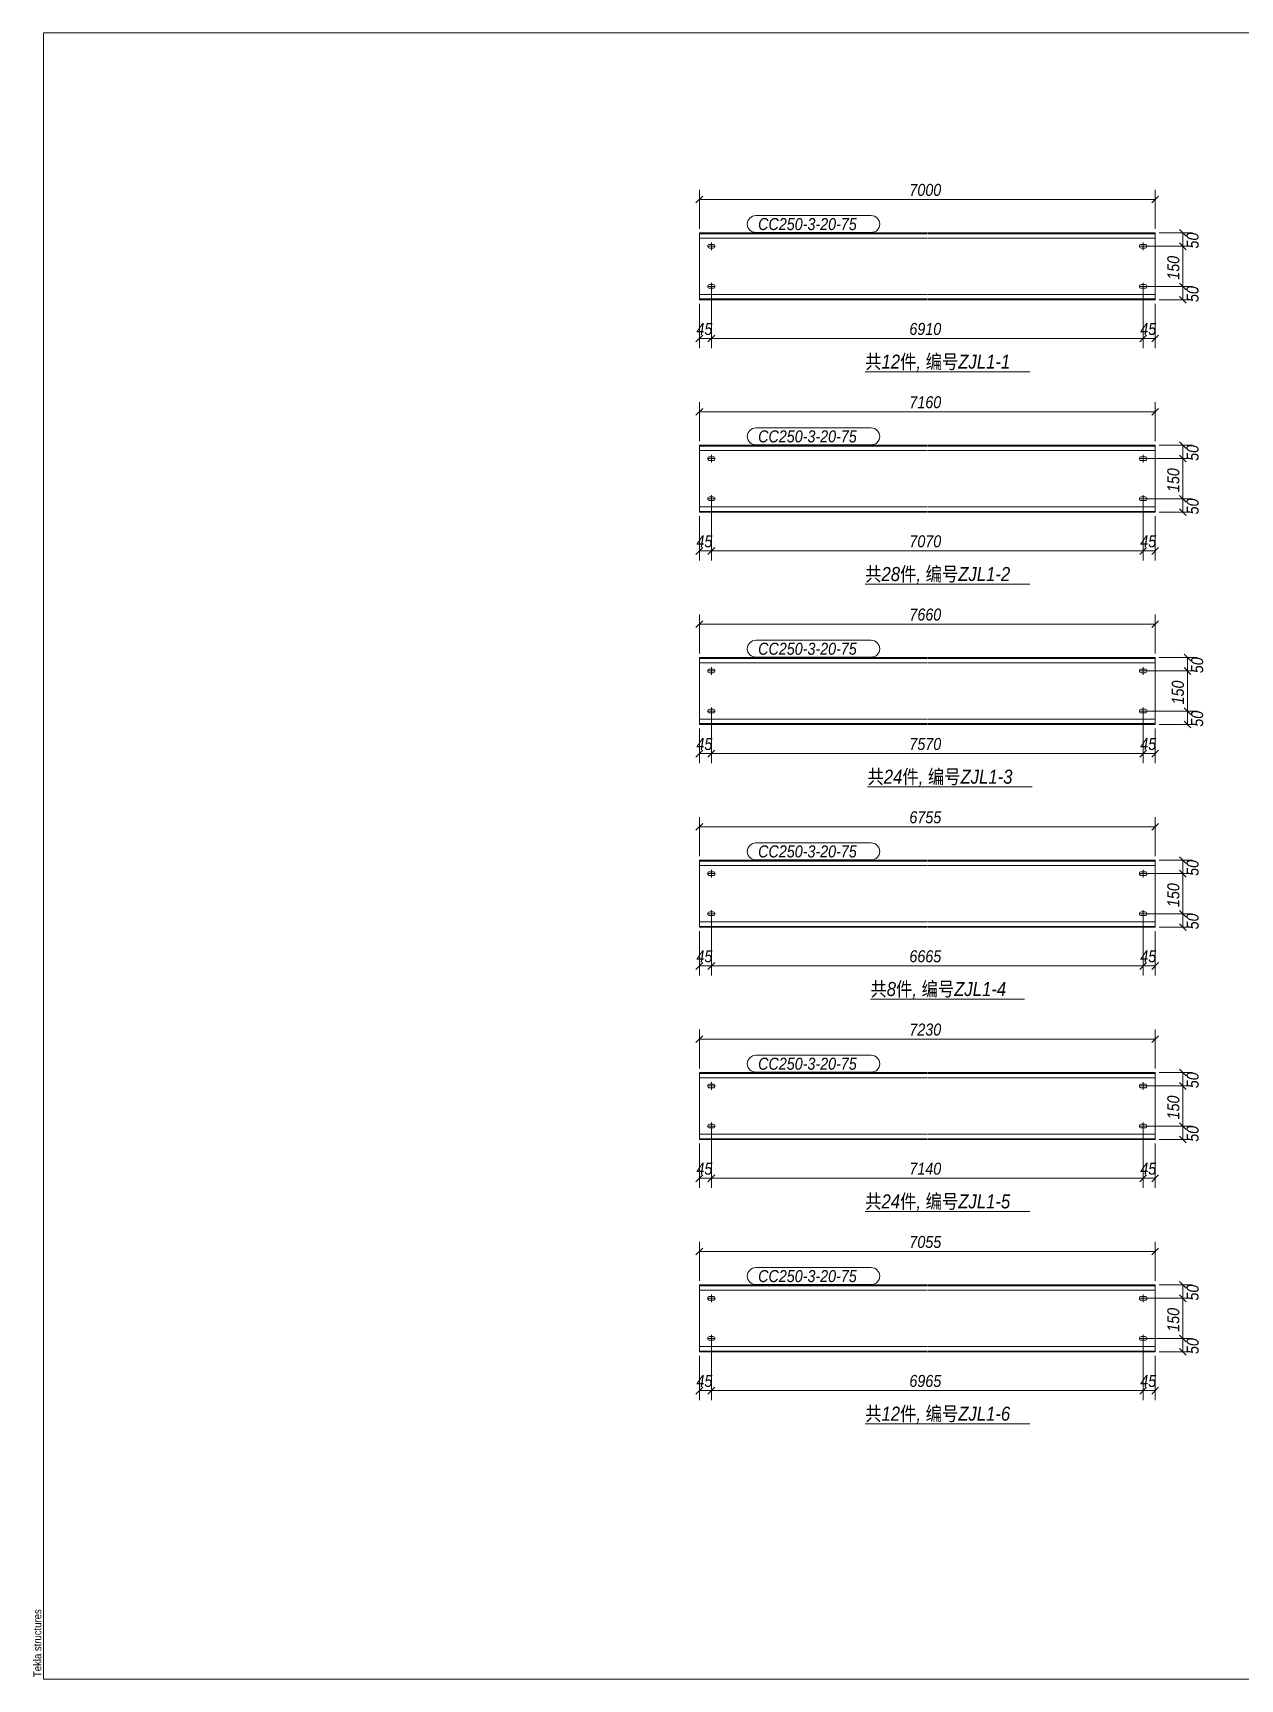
# Model space of a CAD drawing. Extents: x 857 to 4439, y -1249 to 4637.
# Drawn here: x 860.4 to 1160.9, y 1183.6 to 1593.6 of the extents above; entities that cross this region are included whole.
import ezdxf

# ---------------------------------------------------------------- set-up
doc = ezdxf.new("R2010")
doc.units = 0
doc.header["$LTSCALE"] = 1000
doc.header["$MEASUREMENT"] = 0
doc.linetypes.add('XKITLINE00', pattern=[0])
doc.linetypes.add('XKITLINE02', pattern=[4, 2, -2])
for name, color, linetype, lineweight in [('Bolt', 7, 'Continuous', 0), ('DrawingSheet', 5, 'Continuous', 0), ('OtherObjectType', 1, 'Continuous', 0), ('Part', 2, 'Continuous', 0), ('PartMark', 3, 'Continuous', 0), ('Z-DIMENSIONS', 1, 'Continuous', 0)]:
    doc.layers.add(name, color=color, linetype=linetype, lineweight=lineweight)
doc.styles.add('Arial', font='arial.ttf')
doc.styles.add('Arial Italic', font='ariali.ttf')

# ---------------------------------------------------------------- blocks, each defined once
blk = doc.blocks.new('支架檩条1')
at = {"layer": 'Bolt', "color": 3, "linetype": 'XKITLINE00', "lineweight": 0}
for p, q in [((170.39, 361.86), (170.43, 362.04)), ((170.43, 361.68), (170.39, 361.86)), ((170.39, 361.86), (170.39, 361.86)), ((172.26, 361.86), (170.39, 361.86)), ((170.43, 362.04), (170.53, 362.19)), ((170.53, 361.53), (170.43, 361.68)), ((170.53, 362.19), (170.68, 362.29)), ((170.68, 361.43), (170.53, 361.53)), ((170.68, 362.29), (170.86, 362.33)), ((170.86, 361.39), (170.68, 361.43)), ((170.86, 362.33), (171.79, 362.33)), ((171.79, 361.39), (170.86, 361.39)), ((171.33, 362.79), (171.33, 360.93)), ((171.79, 362.33), (171.97, 362.29)), ((171.97, 361.43), (171.79, 361.39)), ((171.97, 362.29), (172.12, 362.19)), ((172.12, 361.53), (171.97, 361.43)), ((172.12, 362.19), (172.22, 362.04)), ((172.22, 361.68), (172.12, 361.53)), ((172.22, 362.04), (172.26, 361.86)), ((172.26, 361.86), (172.22, 361.68)), ((172.26, 361.86), (172.26, 361.86)), ((277.9, 361.86), (277.94, 362.04)), ((277.94, 361.68), (277.9, 361.86)), ((277.9, 361.86), (277.9, 361.86)), ((277.9, 361.86), (279.77, 361.86)), ((277.94, 362.04), (278.04, 362.19)), ((278.04, 361.53), (277.94, 361.68)), ((278.04, 362.19), (278.19, 362.29)), ((278.19, 361.43), (278.04, 361.53)), ((278.19, 362.29), (278.37, 362.33)), ((278.37, 361.39), (278.19, 361.43)), ((278.37, 362.33), (279.3, 362.33)), ((279.3, 361.39), (278.37, 361.39)), ((278.84, 360.93), (278.84, 362.79)), ((279.3, 362.33), (279.48, 362.29)), ((279.48, 361.43), (279.3, 361.39)), ((279.48, 362.29), (279.63, 362.19)), ((279.63, 361.53), (279.48, 361.43)), ((279.63, 362.19), (279.74, 362.04)), ((279.74, 361.68), (279.63, 361.53)), ((279.74, 362.04), (279.77, 361.86)), ((279.77, 361.86), (279.74, 361.68)), ((279.77, 361.86), (279.77, 361.86)), ((171.33, 352.79), (171.33, 350.93)), ((278.84, 350.93), (278.84, 352.79)), ((170.39, 351.86), (170.43, 352.04)), ((170.43, 351.68), (170.39, 351.86)), ((170.39, 351.86), (170.39, 351.86)), ((172.26, 351.86), (170.39, 351.86)), ((170.43, 352.04), (170.53, 352.19)), ((170.53, 351.53), (170.43, 351.68)), ((170.53, 352.19), (170.68, 352.29)), ((170.68, 351.43), (170.53, 351.53)), ((170.68, 352.29), (170.86, 352.33)), ((170.86, 351.39), (170.68, 351.43)), ((170.86, 352.33), (171.79, 352.33)), ((171.79, 351.39), (170.86, 351.39)), ((171.79, 352.33), (171.97, 352.29)), ((171.97, 351.43), (171.79, 351.39)), ((171.97, 352.29), (172.12, 352.19)), ((172.12, 351.53), (171.97, 351.43)), ((172.12, 352.19), (172.22, 352.04)), ((172.22, 351.68), (172.12, 351.53)), ((172.22, 352.04), (172.26, 351.86)), ((172.26, 351.86), (172.22, 351.68)), ((172.26, 351.86), (172.26, 351.86)), ((277.9, 351.86), (277.94, 352.04)), ((277.94, 351.68), (277.9, 351.86)), ((277.9, 351.86), (277.9, 351.86)), ((277.9, 351.86), (279.77, 351.86)), ((277.94, 352.04), (278.04, 352.19)), ((278.04, 351.53), (277.94, 351.68)), ((278.04, 352.19), (278.19, 352.29)), ((278.19, 351.43), (278.04, 351.53)), ((278.19, 352.29), (278.37, 352.33)), ((278.37, 351.39), (278.19, 351.43)), ((278.37, 352.33), (279.3, 352.33)), ((279.3, 351.39), (278.37, 351.39)), ((279.3, 352.33), (279.48, 352.29)), ((279.48, 351.43), (279.3, 351.39)), ((279.48, 352.29), (279.63, 352.19)), ((279.63, 351.53), (279.48, 351.43)), ((279.63, 352.19), (279.74, 352.04)), ((279.74, 351.68), (279.63, 351.53)), ((279.74, 352.04), (279.77, 351.86)), ((279.77, 351.86), (279.74, 351.68)), ((279.77, 351.86), (279.77, 351.86)), ((170.39, 308.97), (170.43, 309.15)), ((170.43, 308.8), (170.39, 308.97)), ((170.39, 308.97), (170.39, 308.97)), ((172.26, 308.97), (170.39, 308.97)), ((170.43, 309.15), (170.53, 309.3)), ((170.53, 308.64), (170.43, 308.8)), ((170.53, 309.3), (170.68, 309.4)), ((170.68, 308.54), (170.53, 308.64)), ((170.68, 309.4), (170.86, 309.44)), ((170.86, 308.51), (170.68, 308.54)), ((170.86, 309.44), (171.79, 309.44)), ((171.79, 308.51), (170.86, 308.51)), ((171.33, 309.91), (171.33, 308.04)), ((171.79, 309.44), (171.97, 309.4)), ((171.97, 308.54), (171.79, 308.51)), ((171.97, 309.4), (172.12, 309.3)), ((172.12, 308.64), (171.97, 308.54)), ((172.12, 309.3), (172.22, 309.15)), ((172.22, 308.8), (172.12, 308.64)), ((172.22, 309.15), (172.26, 308.97)), ((172.26, 308.97), (172.22, 308.8)), ((172.26, 308.97), (172.26, 308.97)), ((277.9, 308.97), (277.94, 309.15)), ((277.94, 308.8), (277.9, 308.97)), ((277.9, 308.97), (277.9, 308.97)), ((277.9, 308.97), (279.77, 308.97)), ((277.94, 309.15), (278.04, 309.3)), ((278.04, 308.64), (277.94, 308.8)), ((278.04, 309.3), (278.19, 309.4)), ((278.19, 308.54), (278.04, 308.64)), ((278.19, 309.4), (278.37, 309.44)), ((278.37, 308.51), (278.19, 308.54)), ((278.37, 309.44), (279.3, 309.44)), ((279.3, 308.51), (278.37, 308.51)), ((278.84, 308.04), (278.84, 309.91)), ((279.3, 309.44), (279.48, 309.4)), ((279.48, 308.54), (279.3, 308.51)), ((279.48, 309.4), (279.63, 309.3)), ((279.63, 308.64), (279.48, 308.54)), ((279.63, 309.3), (279.74, 309.15)), ((279.74, 308.8), (279.63, 308.64)), ((279.74, 309.15), (279.77, 308.97)), ((279.77, 308.97), (279.74, 308.8)), ((279.77, 308.97), (279.77, 308.97)), ((170.43, 299.15), (170.53, 299.3)), ((170.53, 299.3), (170.68, 299.4)), ((170.68, 299.4), (170.86, 299.44)), ((170.86, 299.44), (171.79, 299.44)), ((171.33, 299.91), (171.33, 298.04)), ((171.79, 299.44), (171.97, 299.4)), ((171.97, 299.4), (172.12, 299.3)), ((172.12, 299.3), (172.22, 299.15)), ((277.94, 299.15), (278.04, 299.3)), ((278.04, 299.3), (278.19, 299.4)), ((278.19, 299.4), (278.37, 299.44)), ((278.37, 299.44), (279.3, 299.44)), ((278.84, 298.04), (278.84, 299.91)), ((279.3, 299.44), (279.48, 299.4)), ((279.48, 299.4), (279.63, 299.3)), ((279.63, 299.3), (279.74, 299.15)), ((170.39, 298.97), (170.43, 299.15)), ((170.43, 298.8), (170.39, 298.97)), ((170.39, 298.97), (170.39, 298.97)), ((172.26, 298.97), (170.39, 298.97)), ((170.53, 298.64), (170.43, 298.8)), ((170.68, 298.54), (170.53, 298.64)), ((170.86, 298.51), (170.68, 298.54)), ((171.79, 298.51), (170.86, 298.51)), ((171.97, 298.54), (171.79, 298.51)), ((172.12, 298.64), (171.97, 298.54)), ((172.22, 298.8), (172.12, 298.64)), ((172.22, 299.15), (172.26, 298.97)), ((172.26, 298.97), (172.22, 298.8)), ((172.26, 298.97), (172.26, 298.97)), ((277.9, 298.97), (277.94, 299.15)), ((277.94, 298.8), (277.9, 298.97)), ((277.9, 298.97), (277.9, 298.97)), ((277.9, 298.97), (279.77, 298.97)), ((278.04, 298.64), (277.94, 298.8)), ((278.19, 298.54), (278.04, 298.64)), ((278.37, 298.51), (278.19, 298.54)), ((279.3, 298.51), (278.37, 298.51)), ((279.48, 298.54), (279.3, 298.51)), ((279.63, 298.64), (279.48, 298.54)), ((279.74, 298.8), (279.63, 298.64)), ((279.74, 299.15), (279.77, 298.97)), ((279.77, 298.97), (279.74, 298.8)), ((279.77, 298.97), (279.77, 298.97)), ((170.43, 256.27), (170.39, 256.09)), ((170.39, 256.09), (170.43, 255.91)), ((170.39, 256.09), (170.39, 256.09)), ((172.26, 256.09), (170.39, 256.09)), ((170.53, 256.42), (170.43, 256.27)), ((170.43, 255.91), (170.53, 255.76)), ((170.68, 256.52), (170.53, 256.42)), ((170.53, 255.76), (170.68, 255.66)), ((170.86, 256.56), (170.68, 256.52)), ((170.68, 255.66), (170.86, 255.62)), ((171.79, 256.56), (170.86, 256.56)), ((170.86, 255.62), (171.79, 255.62)), ((171.33, 255.16), (171.33, 257.02)), ((171.97, 256.52), (171.79, 256.56)), ((171.79, 255.62), (171.97, 255.66)), ((172.12, 256.42), (171.97, 256.52)), ((171.97, 255.66), (172.12, 255.76)), ((172.22, 256.27), (172.12, 256.42)), ((172.12, 255.76), (172.22, 255.91)), ((172.26, 256.09), (172.22, 256.27)), ((172.22, 255.91), (172.26, 256.09)), ((172.26, 256.09), (172.26, 256.09)), ((277.94, 256.27), (277.9, 256.09)), ((277.9, 256.09), (277.9, 256.09)), ((277.9, 256.09), (277.94, 255.91)), ((277.9, 256.09), (279.77, 256.09)), ((278.04, 256.42), (277.94, 256.27)), ((277.94, 255.91), (278.04, 255.76)), ((278.19, 256.52), (278.04, 256.42)), ((278.04, 255.76), (278.19, 255.66)), ((278.37, 256.56), (278.19, 256.52)), ((278.19, 255.66), (278.37, 255.62)), ((279.3, 256.56), (278.37, 256.56)), ((278.37, 255.62), (279.3, 255.62)), ((278.84, 257.02), (278.84, 255.16)), ((279.48, 256.52), (279.3, 256.56)), ((279.3, 255.62), (279.48, 255.66)), ((279.63, 256.42), (279.48, 256.52)), ((279.48, 255.66), (279.63, 255.76)), ((279.74, 256.27), (279.63, 256.42)), ((279.63, 255.76), (279.74, 255.91)), ((279.77, 256.09), (279.74, 256.27)), ((279.74, 255.91), (279.77, 256.09)), ((279.77, 256.09), (279.77, 256.09)), ((170.43, 246.27), (170.39, 246.09)), ((170.39, 246.09), (170.43, 245.91)), ((170.39, 246.09), (170.39, 246.09)), ((172.26, 246.09), (170.39, 246.09)), ((170.53, 246.42), (170.43, 246.27)), ((170.68, 246.52), (170.53, 246.42)), ((170.86, 246.56), (170.68, 246.52)), ((171.79, 246.56), (170.86, 246.56)), ((171.33, 245.16), (171.33, 247.02)), ((171.97, 246.52), (171.79, 246.56)), ((172.12, 246.42), (171.97, 246.52)), ((172.22, 246.27), (172.12, 246.42)), ((172.26, 246.09), (172.22, 246.27)), ((172.22, 245.91), (172.26, 246.09)), ((172.26, 246.09), (172.26, 246.09)), ((277.94, 246.27), (277.9, 246.09)), ((277.9, 246.09), (277.9, 246.09)), ((277.9, 246.09), (277.94, 245.91)), ((277.9, 246.09), (279.77, 246.09)), ((278.04, 246.42), (277.94, 246.27)), ((278.19, 246.52), (278.04, 246.42)), ((278.37, 246.56), (278.19, 246.52)), ((279.3, 246.56), (278.37, 246.56)), ((278.84, 247.02), (278.84, 245.16)), ((279.48, 246.52), (279.3, 246.56)), ((279.63, 246.42), (279.48, 246.52)), ((279.74, 246.27), (279.63, 246.42)), ((279.77, 246.09), (279.74, 246.27)), ((279.74, 245.91), (279.77, 246.09)), ((279.77, 246.09), (279.77, 246.09)), ((170.43, 245.91), (170.53, 245.76)), ((170.53, 245.76), (170.68, 245.66)), ((170.68, 245.66), (170.86, 245.62)), ((170.86, 245.62), (171.79, 245.62)), ((171.79, 245.62), (171.97, 245.66)), ((171.97, 245.66), (172.12, 245.76)), ((172.12, 245.76), (172.22, 245.91)), ((277.94, 245.91), (278.04, 245.76)), ((278.04, 245.76), (278.19, 245.66)), ((278.19, 245.66), (278.37, 245.62)), ((278.37, 245.62), (279.3, 245.62)), ((279.3, 245.62), (279.48, 245.66)), ((279.48, 245.66), (279.63, 245.76)), ((279.63, 245.76), (279.74, 245.91)), ((170.39, 205.61), (170.43, 205.79)), ((170.43, 205.43), (170.39, 205.61)), ((170.39, 205.61), (170.39, 205.61)), ((172.26, 205.61), (170.39, 205.61)), ((170.43, 205.79), (170.53, 205.94)), ((170.53, 205.28), (170.43, 205.43)), ((170.53, 205.94), (170.68, 206.04)), ((170.68, 205.18), (170.53, 205.28)), ((170.68, 206.04), (170.86, 206.08)), ((170.86, 205.14), (170.68, 205.18)), ((170.86, 206.08), (171.79, 206.08)), ((171.79, 205.14), (170.86, 205.14)), ((171.33, 206.54), (171.33, 204.68)), ((171.79, 206.08), (171.97, 206.04)), ((171.97, 205.18), (171.79, 205.14)), ((171.97, 206.04), (172.12, 205.94)), ((172.12, 205.28), (171.97, 205.18)), ((172.12, 205.94), (172.22, 205.79)), ((172.22, 205.43), (172.12, 205.28)), ((172.22, 205.79), (172.26, 205.61)), ((172.26, 205.61), (172.22, 205.43)), ((172.26, 205.61), (172.26, 205.61)), ((277.9, 205.61), (277.94, 205.79)), ((277.94, 205.43), (277.9, 205.61)), ((277.9, 205.61), (277.9, 205.61)), ((277.9, 205.61), (279.77, 205.61)), ((277.94, 205.79), (278.04, 205.94)), ((278.04, 205.28), (277.94, 205.43)), ((278.04, 205.94), (278.19, 206.04)), ((278.19, 205.18), (278.04, 205.28)), ((278.19, 206.04), (278.37, 206.08)), ((278.37, 205.14), (278.19, 205.18)), ((278.37, 206.08), (279.3, 206.08)), ((279.3, 205.14), (278.37, 205.14)), ((278.84, 204.68), (278.84, 206.54)), ((279.3, 206.08), (279.48, 206.04)), ((279.48, 205.18), (279.3, 205.14)), ((279.48, 206.04), (279.63, 205.94)), ((279.63, 205.28), (279.48, 205.18)), ((279.63, 205.94), (279.74, 205.79)), ((279.74, 205.43), (279.63, 205.28)), ((279.74, 205.79), (279.77, 205.61)), ((279.77, 205.61), (279.74, 205.43)), ((279.77, 205.61), (279.77, 205.61)), ((170.39, 195.61), (170.43, 195.79)), ((170.43, 195.43), (170.39, 195.61)), ((170.39, 195.61), (170.39, 195.61)), ((172.26, 195.61), (170.39, 195.61)), ((170.43, 195.79), (170.53, 195.94)), ((170.53, 195.28), (170.43, 195.43)), ((170.53, 195.94), (170.68, 196.04)), ((170.68, 195.18), (170.53, 195.28)), ((170.68, 196.04), (170.86, 196.08)), ((170.86, 195.14), (170.68, 195.18)), ((170.86, 196.08), (171.79, 196.08)), ((171.79, 195.14), (170.86, 195.14)), ((171.33, 196.54), (171.33, 194.68)), ((171.79, 196.08), (171.97, 196.04)), ((171.97, 195.18), (171.79, 195.14)), ((171.97, 196.04), (172.12, 195.94)), ((172.12, 195.28), (171.97, 195.18)), ((172.12, 195.94), (172.22, 195.79)), ((172.22, 195.43), (172.12, 195.28)), ((172.22, 195.79), (172.26, 195.61)), ((172.26, 195.61), (172.22, 195.43)), ((172.26, 195.61), (172.26, 195.61)), ((277.9, 195.61), (277.94, 195.79)), ((277.94, 195.43), (277.9, 195.61)), ((277.9, 195.61), (277.9, 195.61)), ((277.9, 195.61), (279.77, 195.61)), ((277.94, 195.79), (278.04, 195.94)), ((278.04, 195.28), (277.94, 195.43)), ((278.04, 195.94), (278.19, 196.04)), ((278.19, 195.18), (278.04, 195.28)), ((278.19, 196.04), (278.37, 196.08)), ((278.37, 195.14), (278.19, 195.18)), ((278.37, 196.08), (279.3, 196.08)), ((279.3, 195.14), (278.37, 195.14)), ((278.84, 194.68), (278.84, 196.54)), ((279.3, 196.08), (279.48, 196.04)), ((279.48, 195.18), (279.3, 195.14)), ((279.48, 196.04), (279.63, 195.94)), ((279.63, 195.28), (279.48, 195.18)), ((279.63, 195.94), (279.74, 195.79)), ((279.74, 195.43), (279.63, 195.28)), ((279.74, 195.79), (279.77, 195.61)), ((279.77, 195.61), (279.74, 195.43)), ((279.77, 195.61), (279.77, 195.61)), ((170.39, 152.72), (170.43, 152.9)), ((170.43, 152.55), (170.39, 152.72)), ((170.39, 152.72), (170.39, 152.72)), ((172.26, 152.72), (170.39, 152.72)), ((170.43, 152.9), (170.53, 153.05)), ((170.53, 152.39), (170.43, 152.55)), ((170.53, 153.05), (170.68, 153.16)), ((170.68, 152.29), (170.53, 152.39)), ((170.68, 153.16), (170.86, 153.19)), ((170.86, 152.26), (170.68, 152.29)), ((170.86, 153.19), (171.79, 153.19)), ((171.79, 152.26), (170.86, 152.26)), ((171.33, 153.66), (171.33, 151.79)), ((171.79, 153.19), (171.97, 153.16)), ((171.97, 152.29), (171.79, 152.26)), ((171.97, 153.16), (172.12, 153.05)), ((172.12, 152.39), (171.97, 152.29)), ((172.12, 153.05), (172.22, 152.9)), ((172.22, 152.55), (172.12, 152.39)), ((172.22, 152.9), (172.26, 152.72)), ((172.26, 152.72), (172.22, 152.55)), ((172.26, 152.72), (172.26, 152.72)), ((277.9, 152.72), (277.94, 152.9)), ((277.94, 152.55), (277.9, 152.72)), ((277.9, 152.72), (277.9, 152.72)), ((277.9, 152.72), (279.77, 152.72)), ((277.94, 152.9), (278.04, 153.05)), ((278.04, 152.39), (277.94, 152.55)), ((278.04, 153.05), (278.19, 153.16)), ((278.19, 152.29), (278.04, 152.39)), ((278.19, 153.16), (278.37, 153.19)), ((278.37, 152.26), (278.19, 152.29)), ((278.37, 153.19), (279.3, 153.19)), ((279.3, 152.26), (278.37, 152.26)), ((278.84, 151.79), (278.84, 153.66)), ((279.3, 153.19), (279.48, 153.16)), ((279.48, 152.29), (279.3, 152.26)), ((279.48, 153.16), (279.63, 153.05)), ((279.63, 152.39), (279.48, 152.29)), ((279.63, 153.05), (279.74, 152.9)), ((279.74, 152.55), (279.63, 152.39)), ((279.74, 152.9), (279.77, 152.72)), ((279.77, 152.72), (279.74, 152.55)), ((279.77, 152.72), (279.77, 152.72)), ((171.33, 143.66), (171.33, 141.79)), ((278.84, 141.79), (278.84, 143.66)), ((170.39, 142.72), (170.43, 142.9)), ((170.43, 142.55), (170.39, 142.72)), ((170.39, 142.72), (170.39, 142.72)), ((172.26, 142.72), (170.39, 142.72)), ((170.43, 142.9), (170.53, 143.05)), ((170.53, 142.39), (170.43, 142.55)), ((170.53, 143.05), (170.68, 143.16)), ((170.68, 142.29), (170.53, 142.39)), ((170.68, 143.16), (170.86, 143.19)), ((170.86, 142.26), (170.68, 142.29)), ((170.86, 143.19), (171.79, 143.19)), ((171.79, 142.26), (170.86, 142.26)), ((171.79, 143.19), (171.97, 143.16)), ((171.97, 142.29), (171.79, 142.26)), ((171.97, 143.16), (172.12, 143.05)), ((172.12, 142.39), (171.97, 142.29)), ((172.12, 143.05), (172.22, 142.9)), ((172.22, 142.55), (172.12, 142.39)), ((172.22, 142.9), (172.26, 142.72)), ((172.26, 142.72), (172.22, 142.55)), ((172.26, 142.72), (172.26, 142.72)), ((277.9, 142.72), (277.94, 142.9)), ((277.94, 142.55), (277.9, 142.72)), ((277.9, 142.72), (277.9, 142.72)), ((277.9, 142.72), (279.77, 142.72)), ((277.94, 142.9), (278.04, 143.05)), ((278.04, 142.39), (277.94, 142.55)), ((278.04, 143.05), (278.19, 143.16)), ((278.19, 142.29), (278.04, 142.39)), ((278.19, 143.16), (278.37, 143.19)), ((278.37, 142.26), (278.19, 142.29)), ((278.37, 143.19), (279.3, 143.19)), ((279.3, 142.26), (278.37, 142.26)), ((279.3, 143.19), (279.48, 143.16)), ((279.48, 142.29), (279.3, 142.26)), ((279.48, 143.16), (279.63, 143.05)), ((279.63, 142.39), (279.48, 142.29)), ((279.63, 143.05), (279.74, 142.9)), ((279.74, 142.55), (279.63, 142.39)), ((279.74, 142.9), (279.77, 142.72)), ((279.77, 142.72), (279.74, 142.55)), ((279.77, 142.72), (279.77, 142.72)), ((170.39, 99.84), (170.43, 100.02)), ((170.43, 99.66), (170.39, 99.84)), ((170.39, 99.84), (170.39, 99.84)), ((172.26, 99.84), (170.39, 99.84)), ((170.43, 100.02), (170.53, 100.17)), ((170.53, 99.51), (170.43, 99.66)), ((170.53, 100.17), (170.68, 100.27)), ((170.68, 99.41), (170.53, 99.51)), ((170.68, 100.27), (170.86, 100.31)), ((170.86, 99.37), (170.68, 99.41)), ((170.86, 100.31), (171.79, 100.31)), ((171.79, 99.37), (170.86, 99.37)), ((171.33, 100.77), (171.33, 98.91)), ((171.79, 100.31), (171.97, 100.27)), ((171.97, 99.41), (171.79, 99.37)), ((171.97, 100.27), (172.12, 100.17)), ((172.12, 99.51), (171.97, 99.41)), ((172.12, 100.17), (172.22, 100.02)), ((172.22, 99.66), (172.12, 99.51)), ((172.22, 100.02), (172.26, 99.84)), ((172.26, 99.84), (172.22, 99.66)), ((172.26, 99.84), (172.26, 99.84)), ((277.9, 99.84), (277.94, 100.02)), ((277.94, 99.66), (277.9, 99.84)), ((277.9, 99.84), (277.9, 99.84)), ((277.9, 99.84), (279.77, 99.84)), ((277.94, 100.02), (278.04, 100.17)), ((278.04, 99.51), (277.94, 99.66)), ((278.04, 100.17), (278.19, 100.27)), ((278.19, 99.41), (278.04, 99.51)), ((278.19, 100.27), (278.37, 100.31)), ((278.37, 99.37), (278.19, 99.41)), ((278.37, 100.31), (279.3, 100.31)), ((279.3, 99.37), (278.37, 99.37)), ((278.84, 98.91), (278.84, 100.77)), ((279.3, 100.31), (279.48, 100.27)), ((279.48, 99.41), (279.3, 99.37)), ((279.48, 100.27), (279.63, 100.17)), ((279.63, 99.51), (279.48, 99.41)), ((279.63, 100.17), (279.74, 100.02)), ((279.74, 99.66), (279.63, 99.51)), ((279.74, 100.02), (279.77, 99.84)), ((279.77, 99.84), (279.74, 99.66)), ((279.77, 99.84), (279.77, 99.84)), ((170.53, 90.17), (170.68, 90.27)), ((170.68, 90.27), (170.86, 90.31)), ((170.86, 90.31), (171.79, 90.31)), ((171.33, 90.77), (171.33, 88.91)), ((171.79, 90.31), (171.97, 90.27)), ((171.97, 90.27), (172.12, 90.17)), ((278.04, 90.17), (278.19, 90.27)), ((278.19, 90.27), (278.37, 90.31)), ((278.37, 90.31), (279.3, 90.31)), ((278.84, 88.91), (278.84, 90.77)), ((279.3, 90.31), (279.48, 90.27)), ((279.48, 90.27), (279.63, 90.17)), ((170.39, 89.84), (170.43, 90.02)), ((170.43, 89.66), (170.39, 89.84)), ((170.39, 89.84), (170.39, 89.84)), ((172.26, 89.84), (170.39, 89.84)), ((170.43, 90.02), (170.53, 90.17)), ((170.53, 89.51), (170.43, 89.66)), ((170.68, 89.41), (170.53, 89.51)), ((170.86, 89.37), (170.68, 89.41)), ((171.79, 89.37), (170.86, 89.37)), ((171.97, 89.41), (171.79, 89.37)), ((172.12, 89.51), (171.97, 89.41)), ((172.12, 90.17), (172.22, 90.02)), ((172.22, 89.66), (172.12, 89.51)), ((172.22, 90.02), (172.26, 89.84)), ((172.26, 89.84), (172.22, 89.66)), ((172.26, 89.84), (172.26, 89.84)), ((277.9, 89.84), (277.94, 90.02)), ((277.94, 89.66), (277.9, 89.84)), ((277.9, 89.84), (277.9, 89.84)), ((277.9, 89.84), (279.77, 89.84)), ((277.94, 90.02), (278.04, 90.17)), ((278.04, 89.51), (277.94, 89.66)), ((278.19, 89.41), (278.04, 89.51)), ((278.37, 89.37), (278.19, 89.41)), ((279.3, 89.37), (278.37, 89.37)), ((279.48, 89.41), (279.3, 89.37)), ((279.63, 89.51), (279.48, 89.41)), ((279.63, 90.17), (279.74, 90.02)), ((279.74, 89.66), (279.63, 89.51)), ((279.74, 90.02), (279.77, 89.84)), ((279.77, 89.84), (279.74, 89.66)), ((279.77, 89.84), (279.77, 89.84))]:
    blk.add_line(p, q, dxfattribs=at)
at = {"layer": 'DrawingSheet', "color": 5, "linetype": 'XKITLINE00', "lineweight": 0}
for p, q in [((589, 415), (5, 415)), ((5, 415), (5, 5)), ((5, 5), (589, 5))]:
    blk.add_line(p, q, dxfattribs=at)
at = {"layer": 'OtherObjectType', "color": 1, "linetype": 'XKITLINE00', "lineweight": 0}
for p, q in [((209.63, 330.62), (250.6, 330.62)), ((209.63, 277.73), (250.6, 277.73)), ((210.2, 227.25), (251.17, 227.25)), ((210.93, 174.37), (249.31, 174.37)), ((209.63, 121.48), (250.6, 121.48)), ((209.63, 68.6), (250.6, 68.6))]:
    blk.add_line(p, q, dxfattribs=at)
at = {"layer": 'Part', "color": 2, "linetype": 'XKITLINE00', "lineweight": 0}
for p, q in [((168.33, 348.53), (168.33, 365.19)), ((225, 365.19), (168.33, 365.19)), ((281.84, 365.19), (225.1, 365.19)), ((281.84, 348.53), (281.84, 365.19)), ((225, 363.86), (168.33, 363.86)), ((281.84, 363.86), (225.1, 363.86)), ((225, 349.86), (168.33, 349.86)), ((225, 348.53), (168.33, 348.53)), ((281.84, 349.86), (225.1, 349.86)), ((281.84, 348.53), (225.1, 348.53)), ((168.33, 295.64), (168.33, 312.31)), ((225, 312.31), (168.33, 312.31)), ((281.84, 312.31), (225.1, 312.31)), ((281.84, 295.64), (281.84, 312.31)), ((225, 310.97), (168.33, 310.97)), ((281.84, 310.97), (225.1, 310.97)), ((225, 296.97), (168.33, 296.97)), ((225, 295.64), (168.33, 295.64)), ((281.84, 296.97), (225.1, 296.97)), ((281.84, 295.64), (225.1, 295.64)), ((168.33, 242.76), (168.33, 259.42)), ((225, 259.42), (168.33, 259.42)), ((281.84, 259.42), (225.1, 259.42)), ((281.84, 242.76), (281.84, 259.42)), ((225, 258.09), (168.33, 258.09)), ((281.84, 258.09), (225.1, 258.09)), ((225, 244.09), (168.33, 244.09)), ((225, 242.76), (168.33, 242.76)), ((281.84, 244.09), (225.1, 244.09)), ((281.84, 242.76), (225.1, 242.76)), ((168.33, 192.28), (168.33, 208.94)), ((225, 208.94), (168.33, 208.94)), ((225, 207.61), (168.33, 207.61)), ((281.84, 208.94), (225.1, 208.94)), ((281.84, 207.61), (225.1, 207.61)), ((281.84, 192.28), (281.84, 208.94)), ((225, 193.61), (168.33, 193.61)), ((281.84, 193.61), (225.1, 193.61)), ((225, 192.28), (168.33, 192.28)), ((281.84, 192.28), (225.1, 192.28)), ((168.33, 139.39), (168.33, 156.06)), ((225, 156.06), (168.33, 156.06)), ((281.84, 156.06), (225.1, 156.06)), ((281.84, 139.39), (281.84, 156.06)), ((225, 154.72), (168.33, 154.72)), ((281.84, 154.72), (225.1, 154.72)), ((225, 140.72), (168.33, 140.72)), ((281.84, 140.72), (225.1, 140.72)), ((225, 139.39), (168.33, 139.39)), ((281.84, 139.39), (225.1, 139.39)), ((168.33, 86.51), (168.33, 103.17)), ((225, 103.17), (168.33, 103.17)), ((281.84, 103.17), (225.1, 103.17)), ((281.84, 86.51), (281.84, 103.17)), ((225, 101.84), (168.33, 101.84)), ((281.84, 101.84), (225.1, 101.84)), ((225, 87.84), (168.33, 87.84)), ((225, 86.51), (168.33, 86.51)), ((281.84, 87.84), (225.1, 87.84)), ((281.84, 86.51), (225.1, 86.51))]:
    blk.add_line(p, q, dxfattribs=at)
at = {"layer": 'Part', "color": 7, "linetype": 'XKITLINE02', "lineweight": 0}
for p, q in [((225, 364.99), (168.33, 364.99)), ((281.84, 364.99), (225.1, 364.99)), ((225, 348.73), (168.33, 348.73)), ((281.84, 348.73), (225.1, 348.73)), ((225, 312.11), (168.33, 312.11)), ((281.84, 312.11), (225.1, 312.11)), ((225, 295.84), (168.33, 295.84)), ((281.84, 295.84), (225.1, 295.84)), ((225, 259.22), (168.33, 259.22)), ((281.84, 259.22), (225.1, 259.22)), ((225, 242.96), (168.33, 242.96)), ((281.84, 242.96), (225.1, 242.96)), ((225, 208.74), (168.33, 208.74)), ((281.84, 208.74), (225.1, 208.74)), ((225, 192.48), (168.33, 192.48)), ((281.84, 192.48), (225.1, 192.48)), ((225, 155.86), (168.33, 155.86)), ((281.84, 155.86), (225.1, 155.86)), ((225, 139.59), (168.33, 139.59)), ((281.84, 139.59), (225.1, 139.59)), ((225, 102.97), (168.33, 102.97)), ((281.84, 102.97), (225.1, 102.97)), ((225, 86.71), (168.33, 86.71)), ((281.84, 86.71), (225.1, 86.71))]:
    blk.add_line(p, q, dxfattribs=at)
at = {"layer": 'PartMark', "color": 1, "linetype": 'XKITLINE00', "lineweight": 0}
for p, q in [((182.37, 369.49), (211.14, 369.49)), ((182.37, 365.29), (211.14, 365.29)), ((182.37, 316.61), (211.14, 316.61)), ((182.37, 312.41), (211.14, 312.41)), ((182.37, 263.72), (211.14, 263.72)), ((182.37, 259.52), (211.14, 259.52)), ((182.37, 213.24), (211.14, 213.24)), ((182.37, 209.04), (211.14, 209.04)), ((182.37, 160.36), (211.14, 160.36)), ((182.37, 156.16), (211.14, 156.16)), ((182.37, 107.47), (211.14, 107.47)), ((182.37, 103.27), (211.14, 103.27))]:
    blk.add_line(p, q, dxfattribs=at)
for centre, start, end in [((182.37, 367.39), 90, 270), ((211.14, 367.39), 270, 90), ((182.37, 314.51), 90, 270), ((211.14, 314.51), 270, 90), ((182.37, 261.62), 90, 270), ((211.14, 261.62), 270, 90), ((182.37, 211.14), 90, 270), ((211.14, 211.14), 270, 90), ((182.37, 158.26), 90, 270), ((211.14, 158.26), 270, 90), ((182.37, 105.37), 90, 270), ((211.14, 105.37), 270, 90)]:
    blk.add_arc(centre, 2.1, start, end, dxfattribs=at)
at = {"layer": 'Z-DIMENSIONS', "color": 4, "linetype": 'XKITLINE00', "lineweight": 0}
for p, q in [((169.17, 374.35), (167.48, 372.65)), ((168.33, 366.19), (168.33, 375.9)), ((168.33, 373.5), (281.84, 373.5)), ((282.69, 374.35), (280.99, 372.65)), ((281.84, 366.19), (281.84, 375.9)), ((282.84, 365.19), (291.14, 365.19)), ((287.89, 366.04), (289.58, 364.34)), ((288.74, 361.86), (288.74, 365.19)), ((279.84, 361.86), (291.14, 361.86)), ((279.84, 361.86), (291.14, 361.86)), ((287.89, 362.71), (289.58, 361.01)), ((287.89, 362.71), (289.58, 361.01)), ((288.74, 351.86), (288.74, 361.86)), ((287.89, 352.71), (289.58, 351.01)), ((287.89, 352.71), (289.58, 351.01)), ((171.33, 350.86), (171.33, 336.47)), ((171.33, 350.86), (171.33, 336.47)), ((278.84, 350.86), (278.84, 336.47)), ((278.84, 350.86), (278.84, 336.47)), ((279.84, 351.86), (291.14, 351.86)), ((279.84, 351.86), (291.14, 351.86)), ((282.84, 348.53), (291.14, 348.53)), ((287.89, 349.37), (289.58, 347.68)), ((288.74, 348.53), (288.74, 351.86)), ((168.33, 347.53), (168.33, 336.47)), ((281.84, 347.53), (281.84, 336.47)), ((169.17, 339.71), (167.48, 338.02)), ((168.33, 338.87), (171.33, 338.87)), ((172.17, 339.71), (170.48, 338.02)), ((172.17, 339.71), (170.48, 338.02)), ((171.33, 338.87), (278.84, 338.87)), ((279.69, 339.71), (277.99, 338.02)), ((279.69, 339.71), (277.99, 338.02)), ((278.84, 338.87), (281.84, 338.87)), ((282.69, 339.71), (280.99, 338.02)), ((169.17, 321.46), (167.48, 319.77)), ((168.33, 313.31), (168.33, 323.02)), ((168.33, 320.62), (281.84, 320.62)), ((282.69, 321.46), (280.99, 319.77)), ((281.84, 313.31), (281.84, 323.02)), ((282.84, 312.31), (291.14, 312.31)), ((287.89, 313.16), (289.58, 311.46)), ((288.74, 308.97), (288.74, 312.31)), ((279.84, 308.97), (291.14, 308.97)), ((279.84, 308.97), (291.14, 308.97)), ((287.89, 309.82), (289.58, 308.13)), ((287.89, 309.82), (289.58, 308.13)), ((288.74, 298.97), (288.74, 308.97)), ((287.89, 299.82), (289.58, 298.13)), ((287.89, 299.82), (289.58, 298.13)), ((171.33, 297.97), (171.33, 283.58)), ((171.33, 297.97), (171.33, 283.58)), ((278.84, 297.97), (278.84, 283.58)), ((278.84, 297.97), (278.84, 283.58)), ((279.84, 298.97), (291.14, 298.97)), ((279.84, 298.97), (291.14, 298.97)), ((282.84, 295.64), (291.14, 295.64)), ((287.89, 296.49), (289.58, 294.79)), ((288.74, 295.64), (288.74, 298.97)), ((168.33, 294.64), (168.33, 283.58)), ((281.84, 294.64), (281.84, 283.58)), ((169.17, 286.83), (167.48, 285.13)), ((168.33, 285.98), (171.33, 285.98)), ((172.17, 286.83), (170.48, 285.13)), ((172.17, 286.83), (170.48, 285.13)), ((171.33, 285.98), (278.84, 285.98)), ((279.69, 286.83), (277.99, 285.13)), ((279.69, 286.83), (277.99, 285.13)), ((278.84, 285.98), (281.84, 285.98)), ((282.69, 286.83), (280.99, 285.13)), ((169.17, 268.58), (167.48, 266.88)), ((168.33, 260.42), (168.33, 270.13)), ((168.33, 267.73), (281.84, 267.73)), ((282.69, 268.58), (280.99, 266.88)), ((281.84, 260.42), (281.84, 270.13)), ((282.84, 259.42), (292.27, 259.42)), ((289.02, 260.27), (290.72, 258.57)), ((289.87, 256.09), (289.87, 259.42)), ((279.84, 256.09), (292.27, 256.09)), ((279.84, 256.09), (292.27, 256.09)), ((289.02, 256.94), (290.72, 255.24)), ((289.02, 256.94), (290.72, 255.24)), ((289.87, 246.09), (289.87, 256.09)), ((279.84, 246.09), (292.27, 246.09)), ((279.84, 246.09), (292.27, 246.09)), ((289.02, 246.94), (290.72, 245.24)), ((289.02, 246.94), (290.72, 245.24)), ((289.87, 242.76), (289.87, 246.09)), ((171.33, 245.09), (171.33, 233.1)), ((171.33, 245.09), (171.33, 233.1)), ((278.84, 245.09), (278.84, 233.1)), ((278.84, 245.09), (278.84, 233.1)), ((282.84, 242.76), (292.27, 242.76)), ((289.02, 243.6), (290.72, 241.91)), ((168.33, 241.76), (168.33, 233.1)), ((281.84, 241.76), (281.84, 233.1)), ((169.17, 236.35), (167.48, 234.65)), ((168.33, 235.5), (171.33, 235.5)), ((172.17, 236.35), (170.48, 234.65)), ((172.17, 236.35), (170.48, 234.65)), ((171.33, 235.5), (278.84, 235.5)), ((279.69, 236.35), (277.99, 234.65)), ((279.69, 236.35), (277.99, 234.65)), ((278.84, 235.5), (281.84, 235.5)), ((282.69, 236.35), (280.99, 234.65)), ((169.17, 218.1), (167.48, 216.4)), ((168.33, 209.94), (168.33, 219.65)), ((282.69, 218.1), (280.99, 216.4)), ((281.84, 209.94), (281.84, 219.65)), ((168.33, 217.25), (281.84, 217.25)), ((287.89, 209.79), (289.58, 208.09)), ((279.84, 205.61), (291.14, 205.61)), ((279.84, 205.61), (291.14, 205.61)), ((282.84, 208.94), (291.14, 208.94)), ((287.89, 206.46), (289.58, 204.76)), ((287.89, 206.46), (289.58, 204.76)), ((288.74, 205.61), (288.74, 208.94)), ((288.74, 195.61), (288.74, 205.61)), ((171.33, 194.61), (171.33, 180.22)), ((171.33, 194.61), (171.33, 180.22)), ((278.84, 194.61), (278.84, 180.22)), ((278.84, 194.61), (278.84, 180.22)), ((279.84, 195.61), (291.14, 195.61)), ((279.84, 195.61), (291.14, 195.61)), ((287.89, 196.46), (289.58, 194.76)), ((287.89, 196.46), (289.58, 194.76)), ((287.89, 193.12), (289.58, 191.43)), ((288.74, 192.28), (288.74, 195.61)), ((168.33, 191.28), (168.33, 180.22)), ((281.84, 191.28), (281.84, 180.22)), ((282.84, 192.28), (291.14, 192.28)), ((169.17, 183.46), (167.48, 181.77)), ((168.33, 182.62), (171.33, 182.62)), ((172.17, 183.46), (170.48, 181.77)), ((172.17, 183.46), (170.48, 181.77)), ((171.33, 182.62), (278.84, 182.62)), ((279.69, 183.46), (277.99, 181.77)), ((279.69, 183.46), (277.99, 181.77)), ((278.84, 182.62), (281.84, 182.62)), ((282.69, 183.46), (280.99, 181.77)), ((169.17, 165.21), (167.48, 163.52)), ((168.33, 157.06), (168.33, 166.77)), ((168.33, 164.37), (281.84, 164.37)), ((282.69, 165.21), (280.99, 163.52)), ((281.84, 157.06), (281.84, 166.77)), ((282.84, 156.06), (291.14, 156.06)), ((287.89, 156.91), (289.58, 155.21)), ((288.74, 152.72), (288.74, 156.06)), ((279.84, 152.72), (291.14, 152.72)), ((279.84, 152.72), (291.14, 152.72)), ((287.89, 153.57), (289.58, 151.88)), ((287.89, 153.57), (289.58, 151.88)), ((288.74, 142.72), (288.74, 152.72)), ((287.89, 143.57), (289.58, 141.88)), ((287.89, 143.57), (289.58, 141.88)), ((171.33, 141.72), (171.33, 127.33)), ((171.33, 141.72), (171.33, 127.33)), ((278.84, 141.72), (278.84, 127.33)), ((278.84, 141.72), (278.84, 127.33)), ((279.84, 142.72), (291.14, 142.72)), ((279.84, 142.72), (291.14, 142.72)), ((287.89, 140.24), (289.58, 138.54)), ((288.74, 139.39), (288.74, 142.72)), ((168.33, 138.39), (168.33, 127.33)), ((281.84, 138.39), (281.84, 127.33)), ((282.84, 139.39), (291.14, 139.39)), ((169.17, 130.58), (167.48, 128.88)), ((168.33, 129.73), (171.33, 129.73)), ((172.17, 130.58), (170.48, 128.88)), ((172.17, 130.58), (170.48, 128.88)), ((171.33, 129.73), (278.84, 129.73)), ((279.69, 130.58), (277.99, 128.88)), ((279.69, 130.58), (277.99, 128.88)), ((278.84, 129.73), (281.84, 129.73)), ((282.69, 130.58), (280.99, 128.88)), ((169.17, 112.33), (167.48, 110.63)), ((168.33, 104.17), (168.33, 113.88)), ((168.33, 111.48), (281.84, 111.48)), ((282.69, 112.33), (280.99, 110.63)), ((281.84, 104.17), (281.84, 113.88)), ((282.84, 103.17), (291.14, 103.17)), ((287.89, 104.02), (289.58, 102.32)), ((288.74, 99.84), (288.74, 103.17)), ((279.84, 99.84), (291.14, 99.84)), ((279.84, 99.84), (291.14, 99.84)), ((287.89, 100.69), (289.58, 98.99)), ((287.89, 100.69), (289.58, 98.99)), ((288.74, 89.84), (288.74, 99.84)), ((287.89, 90.69), (289.58, 88.99)), ((287.89, 90.69), (289.58, 88.99)), ((171.33, 88.84), (171.33, 74.45)), ((171.33, 88.84), (171.33, 74.45)), ((278.84, 88.84), (278.84, 74.45)), ((278.84, 88.84), (278.84, 74.45)), ((279.84, 89.84), (291.14, 89.84)), ((279.84, 89.84), (291.14, 89.84)), ((282.84, 86.51), (291.14, 86.51)), ((287.89, 87.35), (289.58, 85.66)), ((288.74, 86.51), (288.74, 89.84)), ((168.33, 85.51), (168.33, 74.45)), ((281.84, 85.51), (281.84, 74.45)), ((169.17, 77.69), (167.48, 76)), ((168.33, 76.85), (171.33, 76.85)), ((172.17, 77.69), (170.48, 76)), ((172.17, 77.69), (170.48, 76)), ((171.33, 76.85), (278.84, 76.85)), ((279.69, 77.69), (277.99, 76)), ((279.69, 77.69), (277.99, 76)), ((278.84, 76.85), (281.84, 76.85)), ((282.69, 77.69), (280.99, 76))]:
    blk.add_line(p, q, dxfattribs=at)
at = {"layer": 'Z-DIMENSIONS', "color": 3}
for p in [(168.33, 373.5), (281.84, 373.5), (288.74, 365.19), (288.74, 361.86), (288.74, 361.86), (288.74, 351.86), (288.74, 351.86), (288.74, 348.53), (168.33, 338.87), (171.33, 338.87), (171.33, 338.87), (278.84, 338.87), (278.84, 338.87), (281.84, 338.87), (168.33, 320.62), (281.84, 320.62), (288.74, 312.31), (288.74, 308.97), (288.74, 308.97), (288.74, 298.97), (288.74, 298.97), (288.74, 295.64), (168.33, 285.98), (171.33, 285.98), (171.33, 285.98), (278.84, 285.98), (278.84, 285.98), (281.84, 285.98), (168.33, 267.73), (281.84, 267.73), (289.87, 259.42), (289.87, 256.09), (289.87, 256.09), (289.87, 246.09), (289.87, 246.09), (289.87, 242.76), (168.33, 235.5), (171.33, 235.5), (171.33, 235.5), (278.84, 235.5), (278.84, 235.5), (281.84, 235.5), (168.33, 217.25), (281.84, 217.25), (288.74, 208.94), (288.74, 205.61), (288.74, 205.61), (288.74, 195.61), (288.74, 195.61), (288.74, 192.28), (168.33, 182.62), (171.33, 182.62), (171.33, 182.62), (278.84, 182.62), (278.84, 182.62), (281.84, 182.62), (168.33, 164.37), (281.84, 164.37), (288.74, 156.06), (288.74, 152.72), (288.74, 152.72), (288.74, 142.72), (288.74, 142.72), (288.74, 139.39), (168.33, 129.73), (171.33, 129.73), (171.33, 129.73), (278.84, 129.73), (278.84, 129.73), (281.84, 129.73), (168.33, 111.48), (281.84, 111.48), (288.74, 103.17), (288.74, 99.84), (288.74, 99.84), (288.74, 89.84), (288.74, 89.84), (288.74, 86.51), (168.33, 76.85), (171.33, 76.85), (171.33, 76.85), (278.84, 76.85), (278.84, 76.85), (281.84, 76.85)]:
    blk.add_point(p, dxfattribs=at)
at = {"layer": 'DrawingSheet', "color": 5, "style": 'Arial', "width": 0.85}
blk.add_text('Tekla structures', height=2, rotation=90, dxfattribs=at).set_placement((4.5, 5.5))
at = {"layer": 'OtherObjectType', "color": 1, "style": 'Arial Italic', "width": 0.85}
for s, p in [('共12件, 编号ZJL1-1', (209.63, 331.37)), ('共28件, 编号ZJL1-2', (209.63, 278.48)), ('共24件, 编号ZJL1-3', (210.2, 228)), ('共8件, 编号ZJL1-4', (210.93, 175.12)), ('共24件, 编号ZJL1-5', (209.63, 122.23)), ('共12件, 编号ZJL1-6', (209.63, 69.35))]:
    blk.add_text(s, height=3.5, dxfattribs=at).set_placement(p)
at = {"layer": 'PartMark', "color": 7, "style": 'Arial Italic', "width": 0.85}
for p in [(182.97, 365.89), (182.97, 313.01), (182.97, 260.12), (182.97, 209.64), (182.97, 156.76), (182.97, 103.87)]:
    blk.add_text('CC250-3-20-75', height=3, dxfattribs=at).set_placement(p)
at = {"layer": 'Z-DIMENSIONS', "color": 3, "style": 'Arial Italic', "width": 0.85}
for s, p in [('7000', (220.63, 374.4)), ('45', (167.6, 339.77)), ('6910', (220.63, 339.77)), ('45', (278.11, 339.77)), ('7160', (220.63, 321.52)), ('45', (167.6, 286.88)), ('7070', (220.63, 286.88)), ('45', (278.11, 286.88)), ('7660', (220.63, 268.63)), ('45', (167.6, 236.4)), ('7570', (220.63, 236.4)), ('45', (278.11, 236.4)), ('6755', (220.63, 218.15)), ('45', (167.6, 183.52)), ('6665', (220.63, 183.52)), ('45', (278.11, 183.52)), ('7230', (220.63, 165.27)), ('45', (167.6, 130.63)), ('7140', (220.63, 130.63)), ('45', (278.11, 130.63)), ('7055', (220.63, 112.38)), ('45', (167.6, 77.75)), ('6965', (220.63, 77.75)), ('45', (278.11, 77.75))]:
    blk.add_text(s, height=3, dxfattribs=at).set_placement(p)
for s, p in [('50', (292.64, 361.3)), ('150', (287.84, 353.52)), ('50', (292.64, 347.97)), ('50', (292.64, 308.42)), ('150', (287.84, 300.64)), ('50', (292.64, 295.08)), ('50', (293.77, 255.53)), ('150', (288.97, 247.75)), ('50', (293.77, 242.2)), ('50', (292.64, 205.05)), ('150', (287.84, 197.27)), ('50', (292.64, 191.72)), ('50', (292.64, 152.17)), ('150', (287.84, 144.39)), ('50', (292.64, 138.83)), ('50', (292.64, 99.28)), ('150', (287.84, 91.5)), ('50', (292.64, 85.95))]:
    blk.add_text(s, height=3, rotation=90.0002, dxfattribs=at).set_placement(p)

msp = doc.modelspace()

# ---------------------------------------------------------------- block references
msp.add_blockref('支架檩条1', (857.96, 1178.6))

doc.saveas('drawing.dxf')
